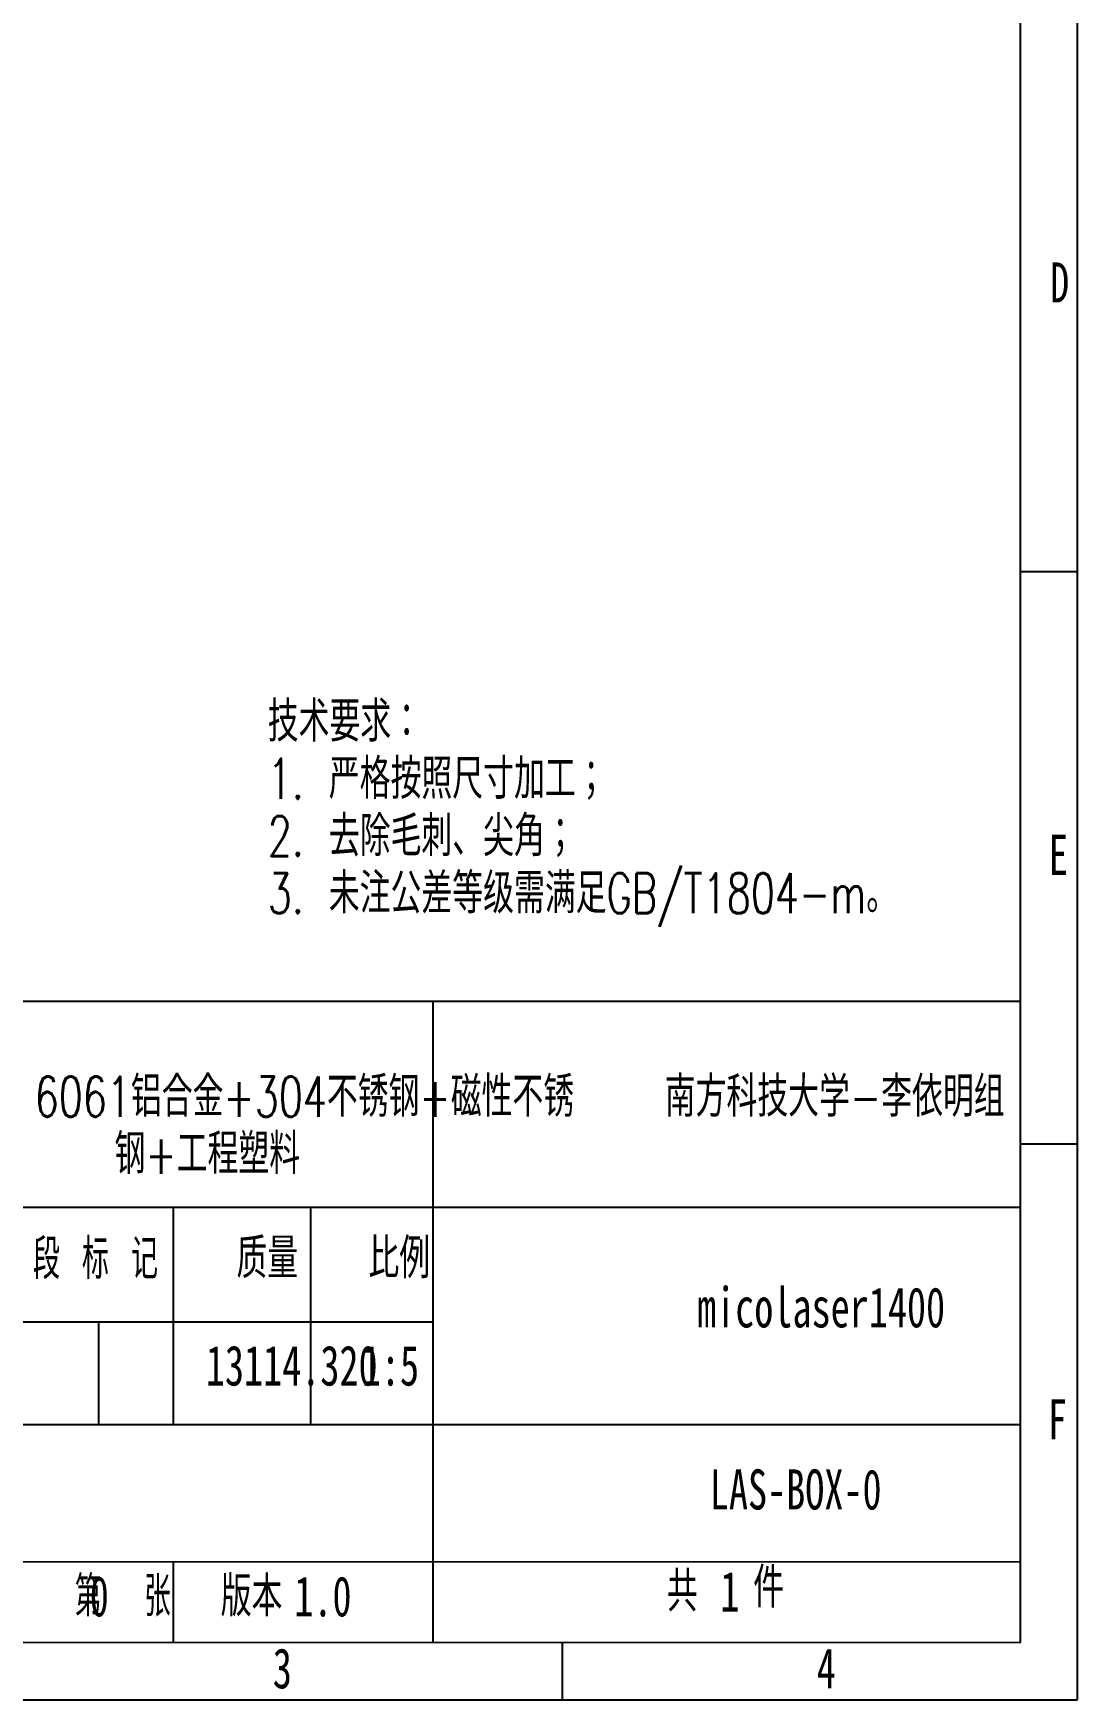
# Model space of a CAD drawing. Header units: millimetres. Extents: x 0 to 210, y 0 to 297.
# Drawn here: x 118.8 to 210, y 0 to 145.5 of the extents above; entities that cross this region are included whole.
import ezdxf

# ---------------------------------------------------------------- set-up
doc = ezdxf.new("R2010")
doc.units = ezdxf.units.MM
doc.layers.add('图框', color=7, linetype='Continuous')
doc.layers.add('图纸格式', color=7, linetype='Continuous')
doc.styles.add('SLDTEXTSTYLE0', font='TXT', dxfattribs={"width": 0.7, "bigfont": 'bigfont'})
doc.styles.add('SLDTEXTSTYLE2', font='TXT', dxfattribs={"width": 0.614286, "bigfont": 'bigfont'})
doc.styles.add('SLDTEXTSTYLE3', font='TXT', dxfattribs={"width": 0.6, "bigfont": 'bigfont'})
doc.styles.add('SLDTEXTSTYLE5', font='TXT', dxfattribs={"width": 0.7})

# ---------------------------------------------------------------- blocks, each defined once
blk = doc.blocks.new('SW_NOTE_0')
at = {"layer": '图框', "color": 0, "char_height": 3.5, "attachment_point": 2, "style": 'SLDTEXTSTYLE0'}
for s, insert in [('6061铝合金+304不锈钢+磁性不锈', (35.98, 4.51)), ('钢+工程塑料', (27.5, -0.49))]:
    blk.add_mtext(s, dxfattribs=dict(at, insert=insert))
blk = doc.blocks.new('SW_NOTE_0_1')
at = {"layer": '图纸格式', "color": 0, "char_height": 3.5, "attachment_point": 1, "style": 'SLDTEXTSTYLE0'}
for s, insert in [('技术要求：', (0, 4.51)), ('1. 严格按照尺寸加工；', (0, -0.49)), ('2. 去除毛刺、尖角；', (0, -5.49)), ('3. 未注公差等级需满足GB/T1804-m。', (0, -10.49))]:
    blk.add_mtext(s, dxfattribs=dict(at, insert=insert))

msp = doc.modelspace()

# ---------------------------------------------------------------- linework, layer by layer
at = {"layer": '图框'}
for p, q in [((210, 0), (210, 297)), ((210, 98.5), (205, 98.5)), ((210, 48.5), (205, 48.5)), ((124.5, 33), (124.5, 24)), ((153.69, 4.9972), (153.69, 4.9868)), ((165, -0.0284), (165, 4.9838)), ((0, -0.0284), (210, -0.0284))]:
    msp.add_line(p, q, dxfattribs=at)
at = {"layer": '图框', "lineweight": 25}
for p, q in [((205, 4.9729), (205, 292)), ((25, 61), (205, 61)), ((153.69, 60.9868), (153.69, 4.9972)), ((105, 43), (205, 43)), ((131, 43), (131, 24)), ((143, 43), (143, 24)), ((105.0133, 32.9868), (153.69, 32.9868)), ((105, 24), (205, 24)), ((105, 12.0216), (205, 12.0487)), ((131, 12.0287), (131, 4.993)), ((24.9981, 5.0216), (205, 4.9729))]:
    msp.add_line(p, q, dxfattribs=at)

# ---------------------------------------------------------------- block references
at = {"layer": '图框'}
msp.add_blockref('SW_NOTE_0', (106.493, 49.8873), dxfattribs=at)
at = {"layer": '图纸格式'}
msp.add_blockref('SW_NOTE_0_1', (139.2709, 82.6508), dxfattribs=at)

# ---------------------------------------------------------------- texts
at = {"layer": '图框', "char_height": 3.5}
for s, insert, attachment_point, style in [('D', (208.4297, 125.5207), 2, 'SLDTEXTSTYLE5'), ('E', (208.3179, 75.5207), 2, 'SLDTEXTSTYLE5'), ('南方科技大学-李依明组', (188.779, 54.3991), 2, 'SLDTEXTSTYLE0'), ('阶 段 标 记', (122.0831, 40.2162), 2, 'SLDTEXTSTYLE2'), ('质量', (139.2267, 40.2862), 2, 'SLDTEXTSTYLE0'), ('比例', (150.7591, 40.2862), 2, 'SLDTEXTSTYLE0'), ('micolaser1400', (187.5929, 35.9934), 2, 'SLDTEXTSTYLE5'), ('13114.320', (141.3634, 30.9084), 2, 'SLDTEXTSTYLE5'), ('1:5', (149.9862, 30.9084), 2, 'SLDTEXTSTYLE5'), ('F', (208.2243, 26.211), 2, 'SLDTEXTSTYLE5'), ('LAS-BOX-0', (185.3775, 20.0842), 2, 'SLDTEXTSTYLE5'), ('件', (181.66, 11.5222), 1, 'SLDTEXTSTYLE0'), ('第  张', (126.6115, 10.7483), 2, 'SLDTEXTSTYLE3'), ('0', (123.7235, 10.7483), 1, 'SLDTEXTSTYLE5'), ('版本', (137.8523, 10.7483), 2, 'SLDTEXTSTYLE0'), ('1.0', (141.589, 10.7483), 1, 'SLDTEXTSTYLE5'), ('共', (174.1282, 11.1664), 1, 'SLDTEXTSTYLE0'), ('3', (140.5444, 4.461), 2, 'SLDTEXTSTYLE5'), ('4', (188.0444, 4.461), 2, 'SLDTEXTSTYLE5')]:
    msp.add_mtext(s, dxfattribs=dict(at, insert=insert, attachment_point=attachment_point, style=style))
at = {"layer": '图纸格式', "insert": (178.7929, 11.1664), "char_height": 3.5, "attachment_point": 1, "style": 'SLDTEXTSTYLE5'}
msp.add_mtext('1', dxfattribs=at)

doc.saveas('drawing.dxf')
